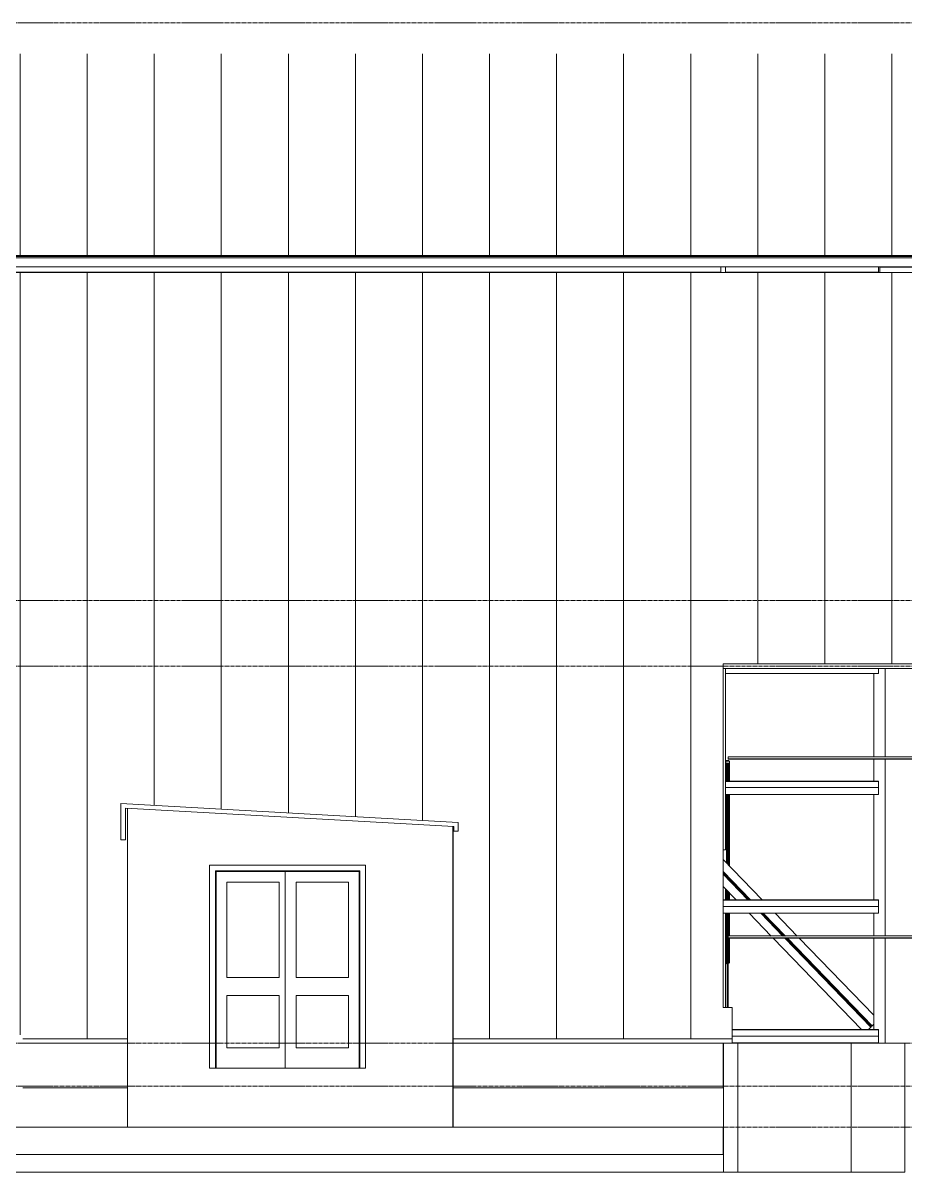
# Model space of a CAD drawing. Header units: centimetres. Extents: x -3046 to 63786, y -269 to 1483.
# Drawn here: x 10398 to 11385, y -50 to 1235 of the extents above; entities that cross this region are included whole.
import ezdxf

# ---------------------------------------------------------------- set-up
doc = ezdxf.new("R2010")
doc.units = ezdxf.units.CM
doc.linetypes.add('Centre', pattern=[3.175, 0.635, -0.475, 1.59, -0.475])
doc.linetypes.add('Hidden', pattern=[0.714375, 0.47625, -0.238125])
for name, color, linetype, lineweight in [('A-CLNG', 7, 'Continuous', 9), ('A-DOOR', 7, 'Continuous', 9), ('A-DOOR-FRAM', 7, 'Continuous', 9), ('A-FLOR', 7, 'Continuous', 9), ('A-FLOR-LEVL', 7, 'Continuous', 9), ('A-GENM', 7, 'Continuous', 9), ('A-GLAZ-CWMG', 7, 'Continuous', 9), ('A-ROOF', 7, 'Continuous', 9), ('A-ROOF-OTLN', 7, 'Continuous', 9), ('A-ROOF-PATT', 7, 'Continuous', 9), ('A-WALL', 7, 'Continuous', 9), ('A-WALL-PATT', 7, 'Continuous', 9), ('C-BLDG-PADS', 7, 'Continuous', 9), ('S-BEAM', 7, 'Continuous', 9), ('S-COLS', 7, 'Continuous', 9)]:
    doc.layers.add(name, color=color, linetype=linetype, lineweight=lineweight)
pattern_1 = [(90, (5370.146, 210.015), (-75, 5e-15), [])]

# ---------------------------------------------------------------- blocks, each defined once
blk = doc.blocks.new('M_L Equal Angles - 25 x 25 mm-1641098-s01')
at = {"layer": 'S-BEAM'}
for p, q in [((11653, 214), (11186.9, 214)), ((11186.9, 214), (11186.9, 213.8)), ((11186.9, 212.5), (11186.9, 213.8)), ((11186.9, 211.8), (11186.9, 212.5)), ((12456.4, 211.8), (11186.9, 211.8)), ((11186.9, 211.8), (11186.9, 211.7)), ((11186.9, 211.5), (11186.9, 211.7)), ((12456.4, 211.5), (11186.9, 211.5)), ((11927.5, 214), (11661.8, 214)), ((12343.6, 214), (11936.3, 214)), ((12456.4, 214), (12352.4, 214)), ((12456.4, 213.8), (12456.4, 214)), ((12456.4, 213.8), (12456.4, 212.5)), ((12456.4, 212.5), (12456.4, 211.8)), ((12456.4, 211.7), (12456.4, 211.8)), ((12456.4, 211.7), (12456.4, 211.5))]:
    blk.add_line(p, q, dxfattribs=at)
at = {"layer": 'S-BEAM', "linetype": 'Hidden'}
blk.add_line((11186.9, 211.8), (12456.4, 211.8), dxfattribs=at)
blk = doc.blocks.new('Costanera Perfil Z - Parametrizado - h_30cm-1661547-s01')
at = {"layer": 'S-BEAM'}
for p, q in [((11356.7, 961.5), (11356.7, 962)), ((11356.7, 955.5), (11356.7, 961.5)), ((12454.2, 961.5), (11356.7, 961.5)), ((12454.2, 962), (12454.2, 961.5)), ((12454.2, 961.5), (12454.2, 955.5))]:
    blk.add_line(p, q, dxfattribs=at)
blk = doc.blocks.new('Costanera Perfil Z - Parametrizado - h_22cm-1718965-s01')
at = {"layer": 'S-BEAM'}
blk.add_line((11355.1, 962), (11355.1, 955.9), dxfattribs=at)
blk = doc.blocks.new('Costanera Perfil Z - Parametrizado - h_22cm-1719087-s01')
at = {"layer": 'S-BEAM'}
for p, q in [((10355.5, 955.9), (11179, 955.9)), ((11184, 955.9), (11355.1, 955.9)), ((11355.1, 955.9), (11355.1, 955.5))]:
    blk.add_line(p, q, dxfattribs=at)
blk = doc.blocks.new('RVR_Tensor angular doble L - d_25 mm-V9-s01')
at = {"layer": 'S-BEAM'}
for p, q in [((11181.5, 299.4), (11225.1, 254.3)), ((11181.5, 285.8), (11211.9, 254.3)), ((11181.5, 285), (11211.2, 254.3)), ((11209.8, 254.3), (11181.5, 283.6)), ((11209.1, 254.3), (11181.5, 282.9)), ((11195.9, 254.3), (11181.5, 269.2)), ((11235.1, 213.8), (11210.4, 239.4)), ((11248.3, 213.8), (11223.6, 239.4)), ((11249, 213.8), (11224.3, 239.4)), ((11225.7, 239.4), (11250.4, 213.8)), ((11226.4, 239.4), (11251.1, 213.8)), ((11239.6, 239.4), (11264.3, 213.8)), ((11336.2, 109.3), (11237.3, 211.5)), ((11346.8, 112), (11250.5, 211.5)), ((11347.2, 112.3), (11251.2, 211.5)), ((11252.6, 211.5), (11347.9, 113)), ((11253.3, 211.5), (11348.3, 113.4)), ((11266.5, 211.5), (11350.1, 125.2)), ((11346.8, 112), (11344.1, 109.3)), ((11347.2, 112.3), (11346.8, 112)), ((11348.3, 113.4), (11347.9, 113)), ((11350.1, 115.1), (11348.3, 113.4))]:
    blk.add_line(p, q, dxfattribs=at)
blk = doc.blocks.new('Costanera Perfil Z - Parametrizado - h_22cm-1746506-s01')
at = {"layer": 'S-BEAM'}
for p, q in [((11181.5, 254.3), (11355.1, 254.3)), ((11181.5, 254), (11355.1, 254)), ((11181.5, 247), (11355.1, 247)), ((11355.1, 254.3), (11355.1, 254)), ((11355.1, 254), (11355.1, 247)), ((11355.1, 247), (11355.1, 239.4)), ((11181.5, 239.4), (11355.1, 239.4))]:
    blk.add_line(p, q, dxfattribs=at)
blk = doc.blocks.new('Costanera Perfil Z - Parametrizado - h_22cm-V10-s01')
at = {"layer": 'S-BEAM'}
for p, q in [((11191.5, 109.3), (11355.1, 109.3)), ((11191.5, 109), (11355.1, 109)), ((11355.1, 109.3), (11355.1, 109)), ((11355.1, 109), (11355.1, 102)), ((11191.5, 102), (11355.1, 102)), ((11191.5, 94.4), (11355.1, 94.4)), ((11355.1, 102), (11355.1, 94.4))]:
    blk.add_line(p, q, dxfattribs=at)
blk = doc.blocks.new('Costanera Perfil Z - Parametrizado - h_22cm-V11-s01')
at = {"layer": 'S-BEAM'}
for p in [(11184, 507.4), (11355.1, 513)]:
    blk.add_line(p, (11355.1, 507.4), dxfattribs=at)
blk = doc.blocks.new('Costanera Perfil Z - Parametrizado - h_22cm-V12-s01')
at = {"layer": 'S-BEAM'}
for p, q in [((11184, 387), (11355.1, 387)), ((11184, 386.7), (11355.1, 386.7)), ((11355.1, 387), (11355.1, 386.7)), ((11355.1, 386.7), (11355.1, 379.7)), ((11184, 379.7), (11355.1, 379.7)), ((11355.1, 379.7), (11355.1, 372)), ((11184, 372), (11355.1, 372))]:
    blk.add_line(p, q, dxfattribs=at)
blk = doc.blocks.new('PQ_RVR_EST-01_ZZ_ZZ_MO_T_A_rvt-1-s01')
at = {"layer": 'A-FLOR'}
for p, q in [((11181.9, 94), (11181.9, 44)), ((11181.9, 44), (11181.5, 44))]:
    blk.add_line(p, q, dxfattribs=at)
at = {"layer": 'A-WALL'}
for p, q in [((11324.8, 94), (11197.9, 94)), ((11324.8, -50), (11324.8, 94)), ((11384.8, 94), (11324.8, 94)), ((11384.8, 94), (11384.8, -50)), ((11181.9, 44), (11181.9, -50)), ((10375.8, -50), (11081.9, -50)), ((11181.9, -50), (11081.9, -50)), ((11197.9, -50), (11324.8, -50)), ((11384.8, -50), (11324.8, -50))]:
    blk.add_line(p, q, dxfattribs=at)
at = {"layer": 'S-COLS'}
for p, q in [((11350.1, 507.4), (11350.1, 413.8)), ((11362.6, 513), (11362.6, 413.8)), ((11350.1, 411.5), (11350.1, 387)), ((11362.6, 411.5), (11362.6, 213.8)), ((11350.1, 372), (11350.1, 254.3)), ((11350.1, 239.4), (11350.1, 213.8)), ((11350.1, 211.5), (11350.1, 109.3)), ((11362.6, 211.5), (11362.6, 94)), ((11350.1, 94.4), (11350.1, 94)), ((11387.3, 94), (11384.8, 94)), ((11387.3, 0), (11384.8, 0))]:
    blk.add_line(p, q, dxfattribs=at)
at = {"layer": 'S-BEAM', "lineweight": 9}
for name, p in [('Costanera Perfil Z - Parametrizado - h_22cm-1719087-s01', (0, 0)), ('Costanera Perfil Z - Parametrizado - h_22cm-1718965-s01', (0, 0)), ('Costanera Perfil Z - Parametrizado - h_30cm-1661547-s01', (0, 0)), ('Costanera Perfil Z - Parametrizado - h_22cm-V11-s01', (0, 0)), ('M_L Equal Angles - 25 x 25 mm-1641098-s01', (0, 200)), ('Costanera Perfil Z - Parametrizado - h_22cm-V12-s01', (0, 0)), ('RVR_Tensor angular doble L - d_25 mm-V9-s01', (0, 0)), ('Costanera Perfil Z - Parametrizado - h_22cm-1746506-s01', (0, 0)), ('M_L Equal Angles - 25 x 25 mm-1641098-s01', (0, 0)), ('M_L Equal Angles - 25 x 25 mm-1641098-s01', (0, 0)), ('Costanera Perfil Z - Parametrizado - h_22cm-V10-s01', (0, 0))]:
    blk.add_blockref(name, p, dxfattribs=at)
blk = doc.blocks.new('M_Door-Interior-Double-Sliding-2_Panel-Wood - 1600 x 2200-1449504-s01')
at = {"layer": 'A-DOOR'}
for p, q in [((10607.2, 293.1), (10607.2, 66)), ((10607.2, 293.1), (10607.2, 66)), ((10781.5, 293.1), (10607.2, 293.1)), ((10613.7, 286.6), (10613.7, 66)), ((10613.7, 286.6), (10775, 286.6)), ((10691.8, 66), (10691.8, 286)), ((10774.3, 286), (10691.8, 286)), ((10691.8, 286), (10691.8, 66)), ((10774.3, 66), (10774.3, 286)), ((10775, 286.6), (10775, 66)), ((10775, 66), (10775, 286.6)), ((10781.5, 66), (10781.5, 293.1)), ((10626.3, 167.4), (10626.3, 274)), ((10626.3, 274), (10684.9, 274)), ((10684.9, 274), (10684.9, 167.4)), ((10703.8, 167.4), (10703.8, 274)), ((10703.8, 274), (10762.3, 274)), ((10762.3, 274), (10762.3, 167.4)), ((10684.9, 167.4), (10626.3, 167.4)), ((10762.3, 167.4), (10703.8, 167.4)), ((10626.3, 89), (10626.3, 147.4)), ((10626.3, 147.4), (10684.9, 147.4)), ((10684.9, 147.4), (10684.9, 89)), ((10703.8, 89), (10703.8, 147.4)), ((10703.8, 147.4), (10762.3, 147.4)), ((10762.3, 147.4), (10762.3, 89)), ((10684.9, 89), (10626.3, 89)), ((10762.3, 89), (10703.8, 89)), ((10613.7, 66), (10607.2, 66)), ((10607.2, 66), (10607.2, 66)), ((10691.8, 66), (10774.3, 66)), ((10775, 66), (10781.5, 66)), ((10775, 66), (10775, 66))]:
    blk.add_line(p, q, dxfattribs=at)
at = {"layer": 'A-DOOR-FRAM'}
for p, q in [((10614.3, 286), (10614.3, 66)), ((10614.3, 286), (10774.3, 286)), ((10774.3, 286), (10774.3, 66)), ((10614.3, 66), (10613.7, 66)), ((10774.3, 66), (10775, 66))]:
    blk.add_line(p, q, dxfattribs=at)
blk = doc.blocks.new('Rectangular Mullion - 30 x 30 mm-1797294-s01')
at = {"layer": 'A-GLAZ-CWMG'}
for p, q in [((11179, 955.5), (11179, 962)), ((11184, 962), (11184, 955.5))]:
    blk.add_line(p, q, dxfattribs=at)
blk = doc.blocks.new('Rectangular Mullion - 30 x 30 mm-1797305-s01')
at = {"layer": 'A-GLAZ-CWMG'}
for p, q in [((11184, 499.8), (11184, 310.2)), ((11184, 310.2), (11181.5, 310.2))]:
    blk.add_line(p, q, dxfattribs=at)
blk = doc.blocks.new('Rectangular Mullion - 30 x 30 mm-1797306-s01')
at = {"layer": 'A-GLAZ-CWMG'}
blk.add_line((11184, 513), (11184, 499.8), dxfattribs=at)
blk = doc.blocks.new('M_RVR_Puerta cortina plastica - 0_90 x 1_90-1633959-s01')
at = {"layer": 'A-DOOR'}
for p, q in [((11184, 282.5), (11184, 281)), ((11184, 266.6), (11184, 254.3)), ((11184, 239.4), (11184, 134))]:
    blk.add_line(p, q, dxfattribs=at)
blk = doc.blocks.new('RVR_Cortina Plastico-Editable - Editable-1796439-s01')
at = {"layer": 'A-GENM'}
for p, q in [((11184.2, 408.7), (11184.7, 409.2)), ((11184.7, 409.2), (11184.2, 408.7)), ((11184.2, 408.7), (11184.7, 409.2)), ((11184.7, 409.2), (11184.2, 408.7)), ((11184.2, 408.7), (11184.7, 409.2)), ((11184.7, 409.2), (11184.2, 408.7)), ((11184.2, 408.7), (11184.7, 409.2)), ((11184.7, 409.2), (11184.2, 408.7)), ((11184.6, 409), (11184.2, 408.7)), ((11184.2, 408.7), (11184.6, 409)), ((11184.6, 409), (11184.2, 408.7)), ((11184.2, 408.7), (11184.6, 409)), ((11184.6, 409), (11184.2, 408.7)), ((11184.2, 408.7), (11184.6, 409)), ((11184.6, 409), (11184.2, 408.7)), ((11184.2, 408.7), (11184.6, 409)), ((11184.2, 408.7), (11184.2, 408.7)), ((11184.2, 408.7), (11184.2, 408.7)), ((11184.2, 408.7), (11184.2, 408.7)), ((11184.2, 408.7), (11184.2, 408.7)), ((11184.2, 408.7), (11184.2, 408.7)), ((11184.2, 408.7), (11184.2, 408.7)), ((11184.2, 408.7), (11184.2, 408.7)), ((11184.2, 408.7), (11184.2, 408.7)), ((11184.8, 409.3), (11184.5, 408.9)), ((11184.5, 408.9), (11184.5, 406.9)), ((11184.5, 406.9), (11188.5, 406.9)), ((11184.6, 409.4), (11185.4, 410.1)), ((11185.4, 410.1), (11184.6, 409.4)), ((11184.6, 409.4), (11185.4, 410.1)), ((11185.4, 410.1), (11184.6, 409.4)), ((11184.6, 409.4), (11185.4, 410.1)), ((11185.4, 410.1), (11184.6, 409.4)), ((11184.6, 409.4), (11185.4, 410.1)), ((11185.4, 410.1), (11184.6, 409.4)), ((11185.5, 410), (11184.7, 409.3)), ((11184.7, 409.3), (11185.5, 410)), ((11185.5, 410), (11184.7, 409.3)), ((11184.7, 409.3), (11185.5, 410)), ((11185.5, 410), (11184.7, 409.3)), ((11184.7, 409.3), (11185.5, 410)), ((11185.5, 410), (11184.7, 409.3)), ((11184.7, 409.3), (11185.5, 410)), ((11188.3, 409.4), (11184.7, 409.4)), ((11184.7, 409.3), (11184.8, 409.3)), ((11185.1, 406.9), (11185.1, 387)), ((11185.3, 387), (11185.3, 406.9)), ((11185.4, 410.1), (11187.5, 410.1)), ((11187.5, 410.1), (11185.4, 410.1)), ((11185.4, 410.1), (11187.5, 410.1)), ((11187.5, 410.1), (11185.4, 410.1)), ((11185.4, 410.1), (11187.5, 410.1)), ((11187.5, 410.1), (11185.4, 410.1)), ((11185.4, 410.1), (11187.5, 410.1)), ((11187.5, 410.1), (11185.4, 410.1)), ((11187.5, 410), (11185.5, 410)), ((11185.5, 410), (11187.5, 410)), ((11187.5, 410), (11185.5, 410)), ((11185.5, 410), (11187.5, 410)), ((11187.5, 410), (11185.5, 410)), ((11185.5, 410), (11187.5, 410)), ((11187.5, 410), (11185.5, 410)), ((11185.5, 410), (11187.5, 410)), ((11186, 404.9), (11186, 406.2)), ((11186, 406.2), (11186.2, 406.2)), ((11186, 404.9), (11186, 406.2)), ((11186, 406.2), (11186.2, 406.2)), ((11186, 404.9), (11186, 406.2)), ((11186, 406.2), (11186.2, 406.2)), ((11186, 404.9), (11186, 406.2)), ((11186, 406.2), (11186.2, 406.2)), ((11186, 404.9), (11186, 406.2)), ((11186, 406.2), (11186.2, 406.2)), ((11186, 404.9), (11186, 406.2)), ((11186, 406.2), (11186.2, 406.2)), ((11186, 404.9), (11186, 406.2)), ((11186, 406.2), (11186.2, 406.2)), ((11186, 404.9), (11186, 406.2)), ((11186, 406.2), (11186.2, 406.2)), ((11186, 404.9), (11186, 406.2)), ((11186, 406.2), (11186.2, 406.2)), ((11186, 404.9), (11186, 406.2)), ((11186, 406.2), (11186.2, 406.2)), ((11186, 404.9), (11186, 406.2)), ((11186, 406.2), (11186.2, 406.2)), ((11186, 404.9), (11186, 406.2)), ((11186, 406.2), (11186.2, 406.2)), ((11186, 404.9), (11186, 406.2)), ((11186, 406.2), (11186.2, 406.2)), ((11186, 404.9), (11186, 406.2)), ((11186, 406.2), (11186.2, 406.2)), ((11186, 404.9), (11186, 406.2)), ((11186, 406.2), (11186.2, 406.2)), ((11186, 404.9), (11186, 406.2)), ((11186, 406.2), (11186.2, 406.2)), ((11186, 404.9), (11186, 406.2)), ((11186, 406.2), (11186.2, 406.2)), ((11186, 404.9), (11186, 406.2)), ((11186, 406.2), (11186.2, 406.2)), ((11186, 404.9), (11186, 406.2)), ((11186, 406.2), (11186.2, 406.2)), ((11186, 404.9), (11186, 406.2)), ((11186, 406.2), (11186.2, 406.2)), ((11186, 404.9), (11186, 406.2)), ((11186, 406.2), (11186.2, 406.2)), ((11186, 404.9), (11186, 406.2)), ((11186, 406.2), (11186.2, 406.2)), ((11186, 404.9), (11186, 406.2)), ((11186, 406.2), (11186.2, 406.2)), ((11186, 404.9), (11186, 406.2)), ((11186, 406.2), (11186.2, 406.2)), ((11186, 404.9), (11186, 406.2)), ((11186, 406.2), (11186.2, 406.2)), ((11186, 404.9), (11186, 406.2)), ((11186, 406.2), (11186.2, 406.2)), ((11186, 404.9), (11186, 406.2)), ((11186, 406.2), (11186.2, 406.2)), ((11186, 404.9), (11186, 406.2)), ((11186, 406.2), (11186.2, 406.2)), ((11186, 404.9), (11186, 406.2)), ((11186, 406.2), (11186.2, 406.2)), ((11186, 404.9), (11186, 406.2)), ((11186, 406.2), (11186.2, 406.2)), ((11186, 404.9), (11186, 406.2)), ((11186, 406.2), (11186.2, 406.2)), ((11186, 404.9), (11186, 406.2)), ((11186, 406.2), (11186.2, 406.2)), ((11186, 404.9), (11186.2, 404.9)), ((11186.1, 406.9), (11186.1, 405.8)), ((11186.1, 406.9), (11186.1, 405.8)), ((11186.1, 406.9), (11186.1, 405.8)), ((11186.1, 406.9), (11186.1, 405.8)), ((11186.1, 406.9), (11186.1, 405.8)), ((11186.1, 406.9), (11186.1, 405.8)), ((11186.1, 406.9), (11186.1, 405.8)), ((11186.1, 406.9), (11186.1, 405.8)), ((11186.1, 406.9), (11186.1, 405.8)), ((11186.1, 406.9), (11186.1, 405.8)), ((11186.1, 406.9), (11186.1, 405.8)), ((11186.1, 406.9), (11186.1, 405.8)), ((11186.1, 406.9), (11186.1, 405.8)), ((11186.1, 406.9), (11186.1, 405.8)), ((11186.1, 406.9), (11186.1, 405.8)), ((11186.1, 406.9), (11186.1, 405.8)), ((11186.1, 406.9), (11186.1, 405.8)), ((11186.1, 406.9), (11186.1, 405.8)), ((11186.1, 406.9), (11186.1, 405.8)), ((11186.1, 406.9), (11186.1, 405.8)), ((11186.1, 406.9), (11186.1, 405.8)), ((11186.1, 406.9), (11186.1, 405.8)), ((11186.1, 406.9), (11186.1, 405.8)), ((11186.1, 406.9), (11186.1, 405.8)), ((11186.1, 406.9), (11186.1, 405.8)), ((11186.1, 406.9), (11186.1, 405.8)), ((11186.1, 406.9), (11186.1, 405.8)), ((11186.1, 406.9), (11186.1, 405.8)), ((11186.1, 406.9), (11186.1, 405.8)), ((11186.1, 406.9), (11186.1, 405.8)), ((11186.1, 406.9), (11186.1, 405.8)), ((11186.1, 406.9), (11186.1, 405.8)), ((11186.1, 405.8), (11186.2, 405.3)), ((11186.1, 405.8), (11186.2, 405.8)), ((11186.1, 405.8), (11186.2, 405.3)), ((11186.1, 405.8), (11186.2, 405.8)), ((11186.1, 405.8), (11186.2, 405.3)), ((11186.1, 405.8), (11186.2, 405.8)), ((11186.1, 405.8), (11186.2, 405.3)), ((11186.1, 405.8), (11186.2, 405.8)), ((11186.1, 405.8), (11186.2, 405.3)), ((11186.1, 405.8), (11186.2, 405.8)), ((11186.1, 405.8), (11186.2, 405.3)), ((11186.1, 405.8), (11186.2, 405.8)), ((11186.1, 405.8), (11186.2, 405.3)), ((11186.1, 405.8), (11186.2, 405.8)), ((11186.1, 405.8), (11186.2, 405.3)), ((11186.1, 405.8), (11186.2, 405.8)), ((11186.1, 405.8), (11186.2, 405.3)), ((11186.1, 405.8), (11186.2, 405.8)), ((11186.1, 405.8), (11186.2, 405.3)), ((11186.1, 405.8), (11186.2, 405.8)), ((11186.1, 405.8), (11186.2, 405.3)), ((11186.1, 405.8), (11186.2, 405.8)), ((11186.1, 405.8), (11186.2, 405.3)), ((11186.1, 405.8), (11186.2, 405.8)), ((11186.1, 405.8), (11186.2, 405.3)), ((11186.1, 405.8), (11186.2, 405.8)), ((11186.1, 405.8), (11186.2, 405.3)), ((11186.1, 405.8), (11186.2, 405.8)), ((11186.1, 405.8), (11186.2, 405.3)), ((11186.1, 405.8), (11186.2, 405.8)), ((11186.1, 405.8), (11186.2, 405.3)), ((11186.1, 405.8), (11186.2, 405.8)), ((11186.1, 405.8), (11186.2, 405.3)), ((11186.1, 405.8), (11186.2, 405.8)), ((11186.1, 405.8), (11186.2, 405.3)), ((11186.1, 405.8), (11186.2, 405.8)), ((11186.1, 405.8), (11186.2, 405.3)), ((11186.1, 405.8), (11186.2, 405.8)), ((11186.1, 405.8), (11186.2, 405.3)), ((11186.1, 405.8), (11186.2, 405.8)), ((11186.1, 405.8), (11186.2, 405.3)), ((11186.1, 405.8), (11186.2, 405.8)), ((11186.1, 405.8), (11186.2, 405.3)), ((11186.1, 405.8), (11186.2, 405.8)), ((11186.1, 405.8), (11186.2, 405.3)), ((11186.1, 405.8), (11186.2, 405.8)), ((11186.1, 405.8), (11186.2, 405.3)), ((11186.1, 405.8), (11186.2, 405.8)), ((11186.1, 405.8), (11186.2, 405.3)), ((11186.1, 405.8), (11186.2, 405.8)), ((11186.1, 405.8), (11186.2, 405.3)), ((11186.1, 405.8), (11186.2, 405.8)), ((11186.1, 405.8), (11186.2, 405.3)), ((11186.1, 405.8), (11186.2, 405.8)), ((11186.1, 405.8), (11186.2, 405.3)), ((11186.1, 405.8), (11186.2, 405.8)), ((11186.1, 405.8), (11186.2, 405.3)), ((11186.1, 405.8), (11186.2, 405.8)), ((11186.1, 405.8), (11186.2, 405.3)), ((11186.1, 405.8), (11186.2, 405.8)), ((11186.1, 405.8), (11186.2, 405.3)), ((11186.1, 405.8), (11186.2, 405.8)), ((11186.1, 405.8), (11186.2, 405.3)), ((11186.1, 405.8), (11186.2, 405.8)), ((11186.1, 404.9), (11186.1, 387)), ((11186.1, 387), (11186.1, 404.9)), ((11186.1, 404.9), (11186.1, 404.9)), ((11186.2, 405.8), (11186.2, 406.9)), ((11186.2, 405.8), (11186.2, 406.9)), ((11186.2, 405.8), (11186.2, 406.9)), ((11186.2, 405.8), (11186.2, 406.9)), ((11186.2, 405.8), (11186.2, 406.9)), ((11186.2, 405.8), (11186.2, 406.9)), ((11186.2, 405.8), (11186.2, 406.9)), ((11186.2, 405.8), (11186.2, 406.9)), ((11186.2, 405.8), (11186.2, 406.9)), ((11186.2, 405.8), (11186.2, 406.9)), ((11186.2, 405.8), (11186.2, 406.9)), ((11186.2, 405.8), (11186.2, 406.9)), ((11186.2, 405.8), (11186.2, 406.9)), ((11186.2, 405.8), (11186.2, 406.9)), ((11186.2, 405.8), (11186.2, 406.9)), ((11186.2, 405.8), (11186.2, 406.9)), ((11186.2, 405.8), (11186.2, 406.9)), ((11186.2, 405.8), (11186.2, 406.9)), ((11186.2, 405.8), (11186.2, 406.9)), ((11186.2, 405.8), (11186.2, 406.9)), ((11186.2, 405.8), (11186.2, 406.9)), ((11186.2, 405.8), (11186.2, 406.9)), ((11186.2, 405.8), (11186.2, 406.9)), ((11186.2, 405.8), (11186.2, 406.9)), ((11186.2, 405.8), (11186.2, 406.9)), ((11186.2, 405.8), (11186.2, 406.9)), ((11186.2, 405.8), (11186.2, 406.9)), ((11186.2, 405.8), (11186.2, 406.9)), ((11186.2, 405.8), (11186.2, 406.9)), ((11186.2, 405.8), (11186.2, 406.9)), ((11186.2, 405.8), (11186.2, 406.9)), ((11186.2, 405.8), (11186.2, 406.9)), ((11187, 406.2), (11186.2, 406.2)), ((11186.2, 406.2), (11186.2, 404.9)), ((11186.2, 404.9), (11187, 404.9)), ((11186.3, 406.9), (11186.3, 406.2)), ((11186.3, 406.2), (11186.3, 406.5)), ((11186.4, 406.5), (11186.3, 406.5)), ((11186.3, 406.2), (11186.3, 406.5)), ((11186.4, 406.5), (11186.3, 406.5)), ((11186.3, 406.2), (11186.3, 406.5)), ((11186.4, 406.5), (11186.3, 406.5)), ((11186.3, 406.2), (11186.3, 406.5)), ((11186.4, 406.5), (11186.3, 406.5)), ((11186.3, 406.2), (11186.3, 406.5)), ((11186.4, 406.5), (11186.3, 406.5)), ((11186.3, 406.2), (11186.3, 406.5)), ((11186.4, 406.5), (11186.3, 406.5)), ((11186.3, 406.2), (11186.3, 406.5)), ((11186.4, 406.5), (11186.3, 406.5)), ((11186.3, 406.2), (11186.3, 406.5)), ((11186.4, 406.5), (11186.3, 406.5)), ((11186.3, 406.2), (11186.3, 406.5)), ((11186.4, 406.5), (11186.3, 406.5)), ((11186.3, 406.2), (11186.3, 406.5)), ((11186.4, 406.5), (11186.3, 406.5)), ((11186.3, 406.2), (11186.3, 406.5)), ((11186.4, 406.5), (11186.3, 406.5)), ((11186.3, 406.2), (11186.3, 406.5)), ((11186.4, 406.5), (11186.3, 406.5)), ((11186.3, 406.2), (11186.3, 406.5)), ((11186.4, 406.5), (11186.3, 406.5)), ((11186.3, 406.2), (11186.3, 406.5)), ((11186.4, 406.5), (11186.3, 406.5)), ((11186.3, 406.2), (11186.3, 406.5)), ((11186.4, 406.5), (11186.3, 406.5)), ((11186.3, 406.2), (11186.3, 406.5)), ((11186.4, 406.5), (11186.3, 406.5)), ((11186.3, 406.2), (11186.3, 406.5)), ((11186.4, 406.5), (11186.3, 406.5)), ((11186.3, 406.2), (11186.3, 406.5)), ((11186.4, 406.5), (11186.3, 406.5)), ((11186.3, 406.2), (11186.3, 406.5)), ((11186.4, 406.5), (11186.3, 406.5)), ((11186.3, 406.2), (11186.3, 406.5)), ((11186.4, 406.5), (11186.3, 406.5)), ((11186.3, 406.2), (11186.3, 406.5)), ((11186.4, 406.5), (11186.3, 406.5)), ((11186.3, 406.2), (11186.3, 406.5)), ((11186.4, 406.5), (11186.3, 406.5)), ((11186.3, 406.2), (11186.3, 406.5)), ((11186.4, 406.5), (11186.3, 406.5)), ((11186.3, 406.2), (11186.3, 406.5)), ((11186.4, 406.5), (11186.3, 406.5)), ((11186.3, 406.2), (11186.3, 406.5)), ((11186.4, 406.5), (11186.3, 406.5)), ((11186.3, 406.2), (11186.3, 406.5)), ((11186.4, 406.5), (11186.3, 406.5)), ((11186.3, 406.2), (11186.3, 406.5)), ((11186.4, 406.5), (11186.3, 406.5)), ((11186.3, 406.2), (11186.3, 406.5)), ((11186.4, 406.5), (11186.3, 406.5)), ((11186.3, 406.2), (11186.3, 406.5)), ((11186.4, 406.5), (11186.3, 406.5)), ((11186.3, 406.2), (11186.3, 406.5)), ((11186.4, 406.5), (11186.3, 406.5)), ((11186.3, 406.2), (11186.3, 406.5)), ((11186.4, 406.5), (11186.3, 406.5)), ((11186.3, 406.2), (11186.3, 406.5)), ((11186.4, 406.5), (11186.3, 406.5)), ((11186.4, 406.5), (11186.4, 406.2)), ((11186.4, 406.5), (11186.4, 406.2)), ((11186.4, 406.5), (11186.4, 406.2)), ((11186.4, 406.5), (11186.4, 406.2)), ((11186.4, 406.5), (11186.4, 406.2)), ((11186.4, 406.5), (11186.4, 406.2)), ((11186.4, 406.5), (11186.4, 406.2)), ((11186.4, 406.5), (11186.4, 406.2)), ((11186.4, 406.5), (11186.4, 406.2)), ((11186.4, 406.5), (11186.4, 406.2)), ((11186.4, 406.5), (11186.4, 406.2)), ((11186.4, 406.5), (11186.4, 406.2)), ((11186.4, 406.5), (11186.4, 406.2)), ((11186.4, 406.5), (11186.4, 406.2)), ((11186.4, 406.5), (11186.4, 406.2)), ((11186.4, 406.5), (11186.4, 406.2)), ((11186.4, 406.5), (11186.4, 406.2)), ((11186.4, 406.5), (11186.4, 406.2)), ((11186.4, 406.5), (11186.4, 406.2)), ((11186.4, 406.5), (11186.4, 406.2)), ((11186.4, 406.5), (11186.4, 406.2)), ((11186.4, 406.5), (11186.4, 406.2)), ((11186.4, 406.5), (11186.4, 406.2)), ((11186.4, 406.5), (11186.4, 406.2)), ((11186.4, 406.5), (11186.4, 406.2)), ((11186.4, 406.5), (11186.4, 406.2)), ((11186.4, 406.5), (11186.4, 406.2)), ((11186.4, 406.5), (11186.4, 406.2)), ((11186.4, 406.5), (11186.4, 406.2)), ((11186.4, 406.5), (11186.4, 406.2)), ((11186.4, 406.5), (11186.4, 406.2)), ((11186.4, 406.5), (11186.4, 406.2)), ((11186.5, 406.2), (11186.5, 406.9)), ((11186.5, 406.9), (11186.5, 406.2)), ((11186.6, 406.5), (11186.6, 406.2)), ((11186.7, 406.5), (11186.6, 406.5)), ((11186.6, 406.5), (11186.6, 406.2)), ((11186.7, 406.5), (11186.6, 406.5)), ((11186.6, 406.5), (11186.6, 406.2)), ((11186.7, 406.5), (11186.6, 406.5)), ((11186.6, 406.5), (11186.6, 406.2)), ((11186.7, 406.5), (11186.6, 406.5)), ((11186.6, 406.5), (11186.6, 406.2)), ((11186.7, 406.5), (11186.6, 406.5)), ((11186.6, 406.5), (11186.6, 406.2)), ((11186.7, 406.5), (11186.6, 406.5)), ((11186.6, 406.5), (11186.6, 406.2)), ((11186.7, 406.5), (11186.6, 406.5)), ((11186.6, 406.5), (11186.6, 406.2)), ((11186.7, 406.5), (11186.6, 406.5)), ((11186.6, 406.5), (11186.6, 406.2)), ((11186.7, 406.5), (11186.6, 406.5)), ((11186.6, 406.5), (11186.6, 406.2)), ((11186.7, 406.5), (11186.6, 406.5)), ((11186.6, 406.5), (11186.6, 406.2)), ((11186.7, 406.5), (11186.6, 406.5)), ((11186.6, 406.5), (11186.6, 406.2)), ((11186.7, 406.5), (11186.6, 406.5)), ((11186.6, 406.5), (11186.6, 406.2)), ((11186.7, 406.5), (11186.6, 406.5)), ((11186.6, 406.5), (11186.6, 406.2)), ((11186.7, 406.5), (11186.6, 406.5)), ((11186.6, 406.5), (11186.6, 406.2)), ((11186.7, 406.5), (11186.6, 406.5)), ((11186.6, 406.5), (11186.6, 406.2)), ((11186.7, 406.5), (11186.6, 406.5)), ((11186.6, 406.5), (11186.6, 406.2)), ((11186.7, 406.5), (11186.6, 406.5)), ((11186.6, 406.5), (11186.6, 406.2)), ((11186.7, 406.5), (11186.6, 406.5)), ((11186.6, 406.5), (11186.6, 406.2)), ((11186.7, 406.5), (11186.6, 406.5)), ((11186.6, 406.5), (11186.6, 406.2)), ((11186.7, 406.5), (11186.6, 406.5)), ((11186.6, 406.5), (11186.6, 406.2)), ((11186.7, 406.5), (11186.6, 406.5)), ((11186.6, 406.5), (11186.6, 406.2)), ((11186.7, 406.5), (11186.6, 406.5)), ((11186.6, 406.5), (11186.6, 406.2)), ((11186.7, 406.5), (11186.6, 406.5)), ((11186.6, 406.5), (11186.6, 406.2)), ((11186.7, 406.5), (11186.6, 406.5)), ((11186.6, 406.5), (11186.6, 406.2)), ((11186.7, 406.5), (11186.6, 406.5)), ((11186.6, 406.5), (11186.6, 406.2)), ((11186.7, 406.5), (11186.6, 406.5)), ((11186.6, 406.5), (11186.6, 406.2)), ((11186.7, 406.5), (11186.6, 406.5)), ((11186.6, 406.5), (11186.6, 406.2)), ((11186.7, 406.5), (11186.6, 406.5)), ((11186.6, 406.5), (11186.6, 406.2)), ((11186.7, 406.5), (11186.6, 406.5)), ((11186.6, 406.5), (11186.6, 406.2)), ((11186.7, 406.5), (11186.6, 406.5)), ((11186.6, 406.5), (11186.6, 406.2)), ((11186.7, 406.5), (11186.6, 406.5)), ((11186.6, 406.5), (11186.6, 406.2)), ((11186.7, 406.5), (11186.6, 406.5)), ((11186.6, 405.3), (11186.7, 405.3)), ((11186.7, 406.2), (11186.7, 406.9)), ((11186.7, 406.2), (11186.7, 406.9)), ((11186.7, 406.2), (11186.7, 406.9)), ((11186.7, 406.2), (11186.7, 406.9)), ((11186.7, 406.2), (11186.7, 406.9)), ((11186.7, 406.2), (11186.7, 406.9)), ((11186.7, 406.2), (11186.7, 406.9)), ((11186.7, 406.2), (11186.7, 406.9)), ((11186.7, 406.2), (11186.7, 406.9)), ((11186.7, 406.2), (11186.7, 406.9)), ((11186.7, 406.2), (11186.7, 406.9)), ((11186.7, 406.2), (11186.7, 406.9)), ((11186.7, 406.2), (11186.7, 406.9)), ((11186.7, 406.2), (11186.7, 406.9)), ((11186.7, 406.2), (11186.7, 406.9)), ((11186.7, 406.2), (11186.7, 406.9)), ((11186.7, 406.2), (11186.7, 406.9)), ((11186.7, 406.2), (11186.7, 406.9)), ((11186.7, 406.2), (11186.7, 406.9)), ((11186.7, 406.2), (11186.7, 406.9)), ((11186.7, 406.2), (11186.7, 406.9)), ((11186.7, 406.2), (11186.7, 406.9)), ((11186.7, 406.2), (11186.7, 406.9)), ((11186.7, 406.2), (11186.7, 406.9)), ((11186.7, 406.2), (11186.7, 406.9)), ((11186.7, 406.2), (11186.7, 406.9)), ((11186.7, 406.2), (11186.7, 406.9)), ((11186.7, 406.2), (11186.7, 406.9)), ((11186.7, 406.2), (11186.7, 406.9)), ((11186.7, 406.2), (11186.7, 406.9)), ((11186.7, 406.2), (11186.7, 406.9)), ((11186.7, 405.8), (11186.7, 406.9)), ((11186.7, 406.2), (11186.7, 406.5)), ((11186.7, 406.2), (11186.7, 406.5)), ((11186.7, 406.2), (11186.7, 406.5)), ((11186.7, 406.2), (11186.7, 406.5)), ((11186.7, 406.2), (11186.7, 406.5)), ((11186.7, 406.2), (11186.7, 406.5)), ((11186.7, 406.2), (11186.7, 406.5)), ((11186.7, 406.2), (11186.7, 406.5)), ((11186.7, 406.2), (11186.7, 406.5)), ((11186.7, 406.2), (11186.7, 406.5)), ((11186.7, 406.2), (11186.7, 406.5)), ((11186.7, 406.2), (11186.7, 406.5)), ((11186.7, 406.2), (11186.7, 406.5)), ((11186.7, 406.2), (11186.7, 406.5)), ((11186.7, 406.2), (11186.7, 406.5)), ((11186.7, 406.2), (11186.7, 406.5)), ((11186.7, 406.2), (11186.7, 406.5)), ((11186.7, 406.2), (11186.7, 406.5)), ((11186.7, 406.2), (11186.7, 406.5)), ((11186.7, 406.2), (11186.7, 406.5)), ((11186.7, 406.2), (11186.7, 406.5)), ((11186.7, 406.2), (11186.7, 406.5)), ((11186.7, 406.2), (11186.7, 406.5)), ((11186.7, 406.2), (11186.7, 406.5)), ((11186.7, 406.2), (11186.7, 406.5)), ((11186.7, 406.2), (11186.7, 406.5)), ((11186.7, 406.2), (11186.7, 406.5)), ((11186.7, 406.2), (11186.7, 406.5)), ((11186.7, 406.2), (11186.7, 406.5)), ((11186.7, 406.2), (11186.7, 406.5)), ((11186.7, 406.2), (11186.7, 406.5)), ((11186.7, 406.2), (11186.7, 406.5)), ((11186.7, 405.3), (11186.7, 405.8)), ((11186.8, 405.8), (11186.7, 405.8)), ((11186.8, 405.3), (11186.7, 405.3)), ((11186.8, 406.9), (11186.8, 406.2)), ((11186.8, 406.9), (11186.8, 406.2)), ((11186.8, 406.9), (11186.8, 406.2)), ((11186.8, 406.9), (11186.8, 406.2)), ((11186.8, 406.9), (11186.8, 406.2)), ((11186.8, 406.9), (11186.8, 406.2)), ((11186.8, 406.9), (11186.8, 406.2)), ((11186.8, 406.9), (11186.8, 406.2)), ((11186.8, 406.9), (11186.8, 406.2)), ((11186.8, 406.9), (11186.8, 406.2)), ((11186.8, 406.9), (11186.8, 406.2)), ((11186.8, 406.9), (11186.8, 406.2)), ((11186.8, 406.9), (11186.8, 406.2)), ((11186.8, 406.9), (11186.8, 406.2)), ((11186.8, 406.9), (11186.8, 406.2)), ((11186.8, 406.9), (11186.8, 406.2)), ((11186.8, 406.9), (11186.8, 406.2)), ((11186.8, 406.9), (11186.8, 406.2)), ((11186.8, 406.9), (11186.8, 406.2)), ((11186.8, 406.9), (11186.8, 406.2)), ((11186.8, 406.9), (11186.8, 406.2)), ((11186.8, 406.9), (11186.8, 406.2)), ((11186.8, 406.9), (11186.8, 406.2)), ((11186.8, 406.9), (11186.8, 406.2)), ((11186.8, 406.9), (11186.8, 406.2)), ((11186.8, 406.9), (11186.8, 406.2)), ((11186.8, 406.9), (11186.8, 406.2)), ((11186.8, 406.9), (11186.8, 406.2)), ((11186.8, 406.9), (11186.8, 406.2)), ((11186.8, 406.9), (11186.8, 406.2)), ((11186.8, 406.9), (11186.8, 406.2)), ((11186.8, 406.9), (11186.8, 405.8)), ((11186.8, 405.8), (11186.8, 405.3)), ((11186.9, 406.2), (11186.9, 406.9)), ((11186.9, 387), (11186.9, 404.9)), ((11187, 404.9), (11187, 406.2)), ((11187.5, 410.1), (11188.3, 409.4)), ((11188.3, 409.4), (11187.5, 410.1)), ((11187.5, 410.1), (11188.3, 409.4)), ((11188.3, 409.4), (11187.5, 410.1)), ((11187.5, 410.1), (11188.3, 409.4)), ((11188.3, 409.4), (11187.5, 410.1)), ((11187.5, 410.1), (11188.3, 409.4)), ((11188.3, 409.4), (11187.5, 410.1)), ((11188.3, 409.3), (11187.5, 410)), ((11187.5, 410), (11188.3, 409.3)), ((11188.3, 409.3), (11187.5, 410)), ((11187.5, 410), (11188.3, 409.3)), ((11188.3, 409.3), (11187.5, 410)), ((11187.5, 410), (11188.3, 409.3)), ((11188.3, 409.3), (11187.5, 410)), ((11187.5, 410), (11188.3, 409.3)), ((11188.1, 406.9), (11188.1, 387)), ((11188.5, 408.9), (11188.2, 409.3)), ((11188.2, 409.3), (11188.3, 409.3)), ((11188.5, 406.9), (11188.5, 408.9)), ((11188.5, 387), (11188.5, 406.9)), ((11185.1, 372), (11185.1, 295.6)), ((11185.3, 295.5), (11185.3, 372)), ((11186.1, 372), (11186.1, 294.6)), ((11186.1, 294.7), (11186.1, 372)), ((11186.9, 293.8), (11186.9, 372)), ((11188.1, 372), (11188.1, 292.6)), ((11188.5, 292.2), (11188.5, 372)), ((11185.1, 281.3), (11185.1, 279.8)), ((11185.3, 279.7), (11185.3, 281.1)), ((11186.1, 278.9), (11186.1, 280.3)), ((11186.1, 280.2), (11186.1, 278.8)), ((11186.9, 278), (11186.9, 279.4)), ((11188.1, 278.2), (11188.1, 276.8)), ((11188.5, 276.4), (11188.5, 277.8)), ((11185.1, 265.4), (11185.1, 254.3)), ((11185.3, 254.3), (11185.3, 265.3)), ((11186.1, 254.3), (11186.1, 264.5)), ((11186.1, 264.4), (11186.1, 254.3)), ((11186.9, 254.3), (11186.9, 263.6)), ((11188.1, 262.4), (11188.1, 254.3)), ((11188.5, 254.3), (11188.5, 262)), ((11185.1, 239.4), (11185.1, 183.5)), ((11185.3, 183.5), (11185.3, 239.4)), ((11186.1, 239.4), (11186.1, 134)), ((11186.1, 134), (11186.1, 239.4)), ((11186.9, 134), (11186.9, 239.4)), ((11188.1, 239.4), (11188.1, 213.8)), ((11188.5, 213.8), (11188.5, 239.4)), ((11188.1, 211.5), (11188.1, 184.5)), ((11188.5, 184.5), (11188.5, 211.5))]:
    blk.add_line(p, q, dxfattribs=at)
at = {"layer": 'A-GENM', "flags": 128}
for points in [[(11185.1, 183.5), (11185.1, 183.4), (11185.1, 183.4), (11185.1, 183.4), (11185.2, 183.3), (11185.2, 183.3), (11185.2, 183.3), (11185.2, 183.3), (11185.2, 183.2), (11185.2, 183.2), (11185.2, 183.2), (11185.2, 183.2), (11185.2, 183.1), (11185.2, 183.1), (11185.2, 183.1), (11185.3, 183.1), (11185.3, 183), (11185.3, 183), (11185.3, 183), (11185.3, 183), (11185.3, 183), (11185.4, 182.9), (11185.4, 182.9), (11185.4, 182.9), (11185.4, 182.9), (11185.5, 182.9), (11185.5, 182.9), (11185.5, 182.9), (11185.5, 182.8), (11185.5, 182.8), (11185.6, 182.8), (11185.6, 182.8), (11185.6, 182.8), (11185.7, 182.8), (11185.7, 182.8), (11185.7, 182.8), (11185.7, 182.8), (11185.8, 182.8), (11185.8, 182.8), (11185.8, 182.8), (11185.8, 182.8), (11185.9, 182.8), (11185.9, 182.8), (11185.9, 182.8), (11185.9, 182.8), (11186, 182.8), (11186, 182.8), (11186, 182.8), (11186, 182.8), (11186.1, 182.8)], [(11186.1, 183), (11186, 183), (11186, 183), (11186, 183), (11186, 183), (11186, 182.9), (11185.9, 182.9), (11185.9, 182.9), (11185.9, 182.9), (11185.9, 182.9), (11185.9, 182.9), (11185.8, 182.9), (11185.8, 182.9), (11185.8, 182.9), (11185.8, 182.9), (11185.8, 182.9), (11185.7, 182.9), (11185.7, 182.9), (11185.7, 182.9), (11185.7, 182.9), (11185.7, 183), (11185.6, 183), (11185.6, 183), (11185.6, 183), (11185.6, 183), (11185.6, 183), (11185.5, 183), (11185.5, 183), (11185.5, 183), (11185.5, 183), (11185.5, 183.1), (11185.5, 183.1), (11185.4, 183.1), (11185.4, 183.1), (11185.4, 183.1), (11185.4, 183.1), (11185.4, 183.1), (11185.4, 183.2), (11185.4, 183.2), (11185.4, 183.2), (11185.3, 183.2), (11185.3, 183.2), (11185.3, 183.3), (11185.3, 183.3), (11185.3, 183.3), (11185.3, 183.3), (11185.3, 183.3), (11185.3, 183.4), (11185.3, 183.4), (11185.3, 183.4), (11185.3, 183.4), (11185.3, 183.4), (11185.3, 183.5)], [(11186.9, 183.6), (11187, 183.6), (11187, 183.6), (11187, 183.6), (11187.1, 183.6), (11187.1, 183.5), (11187.1, 183.5), (11187.2, 183.5), (11187.2, 183.5), (11187.2, 183.5), (11187.3, 183.5), (11187.3, 183.5), (11187.4, 183.5), (11187.4, 183.5), (11187.4, 183.5), (11187.5, 183.5), (11187.5, 183.5), (11187.6, 183.5), (11187.6, 183.5), (11187.6, 183.5), (11187.7, 183.5), (11187.7, 183.5), (11187.8, 183.5), (11187.8, 183.5), (11187.8, 183.5), (11187.9, 183.5), (11187.9, 183.5), (11187.9, 183.6), (11188, 183.6), (11188, 183.6), (11188, 183.6), (11188.1, 183.6), (11188.1, 183.7), (11188.1, 183.7), (11188.2, 183.7), (11188.2, 183.7), (11188.2, 183.8), (11188.3, 183.8), (11188.3, 183.8), (11188.3, 183.9), (11188.3, 183.9), (11188.3, 183.9), (11188.4, 184), (11188.4, 184), (11188.4, 184), (11188.4, 184.1), (11188.4, 184.1), (11188.4, 184.2), (11188.5, 184.2), (11188.5, 184.2), (11188.5, 184.3), (11188.5, 184.3), (11188.5, 184.4), (11188.5, 184.4), (11188.5, 184.4), (11188.5, 184.5)], [(11188.1, 184.5), (11188.1, 184.4), (11188.1, 184.4), (11188.1, 184.4), (11188.1, 184.4), (11188.1, 184.3), (11188.1, 184.3), (11188.1, 184.3), (11188.1, 184.3), (11188.1, 184.2), (11188, 184.2), (11188, 184.2), (11188, 184.2), (11188, 184.2), (11188, 184.1), (11188, 184.1), (11188, 184.1), (11188, 184.1), (11187.9, 184.1), (11187.9, 184), (11187.9, 184), (11187.9, 184), (11187.9, 184), (11187.9, 184), (11187.8, 184), (11187.8, 183.9), (11187.8, 183.9), (11187.8, 183.9), (11187.8, 183.9), (11187.7, 183.9), (11187.7, 183.9), (11187.7, 183.9), (11187.7, 183.9), (11187.6, 183.9), (11187.6, 183.9), (11187.6, 183.9), (11187.6, 183.9), (11187.5, 183.9), (11187.5, 183.9), (11187.5, 183.9), (11187.5, 183.9), (11187.5, 183.9), (11187.4, 183.9), (11187.4, 183.9), (11187.4, 183.9), (11187.4, 183.9), (11187.3, 183.9), (11187.3, 183.9), (11187.3, 183.9), (11187.3, 183.9), (11187.2, 183.9), (11187.2, 183.9), (11187.2, 183.9), (11187.2, 183.9), (11187.2, 184), (11187.1, 184), (11187.1, 184), (11187.1, 184), (11187.1, 184), (11187.1, 184), (11187.1, 184), (11187, 184.1), (11187, 184.1), (11187, 184.1), (11187, 184.1), (11187, 184.1), (11187, 184.2), (11187, 184.2), (11186.9, 184.2), (11186.9, 184.2), (11186.9, 184.3), (11186.9, 184.3)]]:
    blk.add_lwpolyline(points, dxfattribs=at)
at = {"layer": 'A-GENM'}
for centre, radius, start, end in [((11184.7, 409.3), 0.0748, 140.3469, 223.8924), ((11184.7, 409.3), 0.0748, 140.3469, 223.8924), ((11184.7, 409.3), 0.0748, 140.3469, 223.8924), ((11184.7, 409.3), 0.0748, 140.3469, 223.8924), ((11184.7, 409.3), 0.0748, 140.3469, 223.8924), ((11184.7, 409.3), 0.0748, 140.3469, 223.8924), ((11184.7, 409.3), 0.0748, 140.3469, 223.8924), ((11184.7, 409.3), 0.0748, 140.3469, 223.8924), ((11184.7, 409.3), 0.075, 90, 270), ((11184.7, 409.3), 0.075, 90, 255), ((11188.3, 409.3), 0.111, 324.7751, 43.8328), ((11188.3, 409.3), 0.111, 324.7751, 43.8328), ((11188.3, 409.3), 0.111, 324.7751, 43.8328), ((11188.3, 409.3), 0.111, 324.7751, 43.8328), ((11188.3, 409.3), 0.111, 324.7751, 43.8328), ((11188.3, 409.3), 0.111, 324.7751, 43.8328), ((11188.3, 409.3), 0.111, 324.7751, 43.8328), ((11188.3, 409.3), 0.111, 324.7751, 43.8328), ((11188.3, 409.3), 0.075, 270, 90), ((11188.3, 409.3), 0.075, 285, 90)]:
    blk.add_arc(centre, radius, start, end, dxfattribs=at)
for centre, major_axis, start_param, end_param in [((11186.3, 405.3), (0, 0.0675), 1.534846, 2.80266), ((11186.3, 405.3), (0, 0.0675), 1.534846, 2.80266), ((11186.3, 405.3), (0, 0.0675), 1.534846, 2.80266), ((11186.3, 405.3), (0, 0.0675), 1.534846, 2.80266), ((11186.3, 405.3), (0, 0.0675), 1.534846, 2.80266), ((11186.3, 405.3), (0, 0.0675), 1.534846, 2.80266), ((11186.3, 405.3), (0, 0.0675), 1.534846, 2.80266), ((11186.3, 405.3), (0, 0.0675), 1.534846, 2.80266), ((11186.3, 405.3), (0, 0.0675), 1.534846, 2.80266), ((11186.3, 405.3), (0, 0.0675), 1.534846, 2.80266), ((11186.3, 405.3), (0, 0.0675), 1.534846, 2.80266), ((11186.3, 405.3), (0, 0.0675), 1.534846, 2.80266), ((11186.3, 405.3), (0, 0.0675), 1.534846, 2.80266), ((11186.3, 405.3), (0, 0.0675), 1.534846, 2.80266), ((11186.3, 405.3), (0, 0.0675), 1.534846, 2.80266), ((11186.3, 405.3), (0, 0.0675), 1.534846, 2.80266), ((11186.3, 405.3), (0, 0.0675), 1.534846, 2.80266), ((11186.3, 405.3), (0, 0.0675), 1.534846, 2.80266), ((11186.3, 405.3), (0, 0.0675), 1.534846, 2.80266), ((11186.3, 405.3), (0, 0.0675), 1.534846, 2.80266), ((11186.3, 405.3), (0, 0.0675), 1.534846, 2.80266), ((11186.3, 405.3), (0, 0.0675), 1.534846, 2.80266), ((11186.3, 405.3), (0, 0.0675), 1.534846, 2.80266), ((11186.3, 405.3), (0, 0.0675), 1.534846, 2.80266), ((11186.3, 405.3), (0, 0.0675), 1.534846, 2.80266), ((11186.3, 405.3), (0, 0.0675), 1.534846, 2.80266), ((11186.3, 405.3), (0, 0.0675), 1.534846, 2.80266), ((11186.3, 405.3), (0, 0.0675), 1.534846, 2.80266), ((11186.3, 405.3), (0, 0.0675), 1.534846, 2.80266), ((11186.3, 405.3), (0, 0.0675), 1.534846, 2.80266), ((11186.3, 405.3), (0, 0.0675), 1.534846, 2.80266), ((11186.3, 405.3), (0, 0.0675), 1.534846, 2.80266), ((11186.4, 406.5), (0, 0.13), 4.712389, 7.853982), ((11186.4, 406.5), (0, 0.13), 4.712389, 7.853982), ((11186.4, 406.5), (0, 0.13), 4.712389, 7.853982), ((11186.4, 406.5), (0, 0.13), 4.712389, 7.853982), ((11186.4, 406.5), (0, 0.13), 4.712389, 7.853982), ((11186.4, 406.5), (0, 0.13), 4.712389, 7.853982), ((11186.4, 406.5), (0, 0.13), 4.712389, 7.853982), ((11186.4, 406.5), (0, 0.13), 4.712389, 7.853982), ((11186.4, 406.5), (0, 0.13), 4.712389, 7.853982), ((11186.4, 406.5), (0, 0.13), 4.712389, 7.853982), ((11186.4, 406.5), (0, 0.13), 4.712389, 7.853982), ((11186.4, 406.5), (0, 0.13), 4.712389, 7.853982), ((11186.4, 406.5), (0, 0.13), 4.712389, 7.853982), ((11186.4, 406.5), (0, 0.13), 4.712389, 7.853982), ((11186.4, 406.5), (0, 0.13), 4.712389, 7.853982), ((11186.4, 406.5), (0, 0.13), 4.712389, 7.853982), ((11186.4, 406.5), (0, 0.13), 4.712389, 7.853982), ((11186.4, 406.5), (0, 0.13), 4.712389, 7.853982), ((11186.4, 406.5), (0, 0.13), 4.712389, 7.853982), ((11186.4, 406.5), (0, 0.13), 4.712389, 7.853982), ((11186.4, 406.5), (0, 0.13), 4.712389, 7.853982), ((11186.4, 406.5), (0, 0.13), 4.712389, 7.853982), ((11186.4, 406.5), (0, 0.13), 4.712389, 7.853982), ((11186.4, 406.5), (0, 0.13), 4.712389, 7.853982), ((11186.4, 406.5), (0, 0.13), 4.712389, 7.853982), ((11186.4, 406.5), (0, 0.13), 4.712389, 7.853982), ((11186.4, 406.5), (0, 0.13), 4.712389, 7.853982), ((11186.4, 406.5), (0, 0.13), 4.712389, 7.853982), ((11186.4, 406.5), (0, 0.13), 4.712389, 7.853982), ((11186.4, 406.5), (0, 0.13), 4.712389, 7.853982), ((11186.4, 406.5), (0, 0.13), 4.712389, 7.853982), ((11186.4, 406.5), (0, 0.13), 4.712389, 7.853982), ((11186.5, 406.5), (0, 0.13), 4.712389, 7.853982), ((11186.5, 406.5), (0, 0.13), 4.712389, 7.853982), ((11186.5, 406.5), (0, 0.13), 4.712389, 7.853982), ((11186.5, 406.5), (0, 0.13), 4.712389, 7.853982), ((11186.5, 406.5), (0, 0.13), 4.712389, 7.853982), ((11186.5, 406.5), (0, 0.13), 4.712389, 7.853982), ((11186.5, 406.5), (0, 0.13), 4.712389, 7.853982), ((11186.5, 406.5), (0, 0.13), 4.712389, 7.853982), ((11186.5, 406.5), (0, 0.13), 4.712389, 7.853982), ((11186.5, 406.5), (0, 0.13), 4.712389, 7.853982), ((11186.5, 406.5), (0, 0.13), 4.712389, 7.853982), ((11186.5, 406.5), (0, 0.13), 4.712389, 7.853982), ((11186.5, 406.5), (0, 0.13), 4.712389, 7.853982), ((11186.5, 406.5), (0, 0.13), 4.712389, 7.853982), ((11186.5, 406.5), (0, 0.13), 4.712389, 7.853982), ((11186.5, 406.5), (0, 0.13), 4.712389, 7.853982), ((11186.5, 406.5), (0, 0.13), 4.712389, 7.853982), ((11186.5, 406.5), (0, 0.13), 4.712389, 7.853982), ((11186.5, 406.5), (0, 0.13), 4.712389, 7.853982), ((11186.5, 406.5), (0, 0.13), 4.712389, 7.853982), ((11186.5, 406.5), (0, 0.13), 4.712389, 7.853982), ((11186.5, 406.5), (0, 0.13), 4.712389, 7.853982), ((11186.5, 406.5), (0, 0.13), 4.712389, 7.853982), ((11186.5, 406.5), (0, 0.13), 4.712389, 7.853982), ((11186.5, 406.5), (0, 0.13), 4.712389, 7.853982), ((11186.5, 406.5), (0, 0.13), 4.712389, 7.853982), ((11186.5, 406.5), (0, 0.13), 4.712389, 7.853982), ((11186.5, 406.5), (0, 0.13), 4.712389, 7.853982), ((11186.5, 406.5), (0, 0.13), 4.712389, 7.853982), ((11186.5, 406.5), (0, 0.13), 4.712389, 7.853982), ((11186.5, 406.5), (0, 0.13), 4.712389, 7.853982), ((11186.5, 406.5), (0, 0.13), 4.712389, 7.853982), ((11186.1, 405.7), (0, 0.502), 4.287339, 5.133492), ((11186.6, 405.3), (0, 0.0841), 3.141593, 4.38868), ((11186.2, 405.7), (0, 0.502), 4.287339, 5.133492), ((11186.7, 405.3), (0, 0.0841), 3.141593, 4.38868)]:
    blk.add_ellipse(centre, major_axis=major_axis, ratio=0.996195, start_param=start_param, end_param=end_param, dxfattribs=at)

msp = doc.modelspace()

# ---------------------------------------------------------------- hatches: boundary and pattern name
at = {"layer": 'A-ROOF-PATT', "true_color": 0xc0c0c0}
h = msp.add_hatch(dxfattribs=at)
h.set_pattern_fill('FP_3', color=9, style=0, pattern_type=2)
h.set_pattern_definition([(90, (5370.146, 860.836), (-75, 5e-15), [])])
h.paths.add_polyline_path([(6809.4, 974.5), (12499.4, 974.5), (12499.4, 1200.2), (1793.5, 1200.2), (1793.5, 974.5), (6793.8, 974.5)])
at = {"layer": 'A-WALL-PATT', "true_color": 0xc0c0c0}
h = msp.add_hatch(dxfattribs=at)
h.set_pattern_fill('FP_1', color=9, style=0, pattern_type=2)
h.set_pattern_definition(pattern_1)
h.paths.add_polyline_path([(10367.2, 515.5), (11181.5, 515.5), (11181.5, 518), (12464.5, 518), (12464.5, 955.5), (10356.7, 955.5), (10356.7, 943.3), (10358.5, 943.3), (10358.2, 897.9), (10382.2, 897.9), (10382.2, 887.9), (10370.9, 877.9), (10367.2, 877.9), (10367.2, 515.6)])
h = msp.add_hatch(dxfattribs=at)
h.set_pattern_fill('FP_1', color=9, style=0, pattern_type=2)
h.set_pattern_definition(pattern_1)
h.paths.add_polyline_path([(10879.2, 99), (11191.5, 99), (11191.5, 134), (11181.5, 134), (11181.5, 515.5), (10367.2, 515.5), (10367.2, 121.9), (10368.2, 116.3), (10369.9, 112.4), (10372.6, 108.8), (10377.1, 105.6), (10380.9, 104), (10385.7, 103.4), (10398.4, 103.4), (10398.4, 99), (10515.2, 99), (10515.2, 356.7), (10512.9, 356.7), (10512.9, 321.4), (10507.9, 321.4), (10507.9, 362.1), (10885.3, 340.8), (10885.3, 331.1), (10880.3, 331.1), (10880.3, 336.1), (10879.2, 336.1), (10879.2, 121.2)])
h.paths.add_polyline_path([(10362.8, 99), (10368.9, 99), (10365.6, 101.7), (10362, 106.1), (10359.4, 111), (10358.2, 114.8), (10358.5, 99)])

# ---------------------------------------------------------------- linework, layer by layer
at = {"layer": 'A-CLNG'}
for p, q in [((11184, 338.7), (11186.1, 338.7)), ((11186.9, 338.7), (11187.8, 338.7))]:
    msp.add_line(p, q, dxfattribs=at)
at = {"layer": 'A-FLOR'}
for p, q in [((11181.5, 94), (11181.5, 44)), ((10515.2, 44), (10398.4, 44)), ((11181.5, 44), (10879.2, 44))]:
    msp.add_line(p, q, dxfattribs=at)
at = {"layer": 'A-FLOR-LEVL', "color": 253, "linetype": 'Centre', "true_color": 0xaaaaaa}
for p, q in [((-3045.5, 1234.5), (14175.5, 1234.5)), ((-3045.5, 588.8), (13858, 588.8)), ((-3045.5, 515.5), (14175.5, 515.5)), ((-3045.5, 94), (13858, 94)), ((-3045.5, 46), (14175.5, 46)), ((-3045.5, 0), (13858, 0))]:
    msp.add_line(p, q, dxfattribs=at)
at = {"layer": 'A-ROOF'}
for p, q in [((10885.3, 340.8), (10507.9, 362.1)), ((10507.9, 362.1), (10507.9, 321.4)), ((10512.9, 321.4), (10512.9, 356.8)), ((10512.9, 356.8), (10880.3, 336.1)), ((10880.3, 336.1), (10880.3, 331.1)), ((10885.3, 331.1), (10885.3, 340.8)), ((10507.9, 321.4), (10512.9, 321.4)), ((10880.3, 331.1), (10885.3, 331.1))]:
    msp.add_line(p, q, dxfattribs=at)
at = {"layer": 'A-ROOF-OTLN'}
for p, q in [((12501.3, 974.5), (1793.5, 974.5)), ((12499.4, 973.3), (1793.5, 973.3)), ((12499.4, 972), (1793.5, 972)), ((12499.4, 962), (1793.5, 962))]:
    msp.add_line(p, q, dxfattribs=at)
at = {"layer": 'A-WALL'}
for p, q in [((12464.5, 955.5), (10356.7, 955.5)), ((11181.5, 134), (11181.5, 518)), ((12603.9, 518), (11181.5, 518)), ((11181.5, 513), (12603.9, 513)), ((10515.2, 356.7), (10515.2, 0)), ((10879.2, 336.1), (10879.2, 0)), ((10879.7, 336.1), (10879.7, 0)), ((11191.5, 134), (11181.5, 134)), ((11191.5, 94), (11191.5, 134)), ((10515.2, 99), (10398.4, 99)), ((10398.4, 94), (10515.2, 94)), ((11191.5, 99), (10879.2, 99)), ((10879.2, 94), (11384.8, 94)), ((11197.9, 94), (11197.9, -50)), ((11324.8, -50), (11324.8, 94)), ((11384.8, 94), (11384.8, -50)), ((10775, 66), (10613.7, 66)), ((10515.2, 0), (10879.2, 0)), ((8960.8, -50), (11384.8, -50))]:
    msp.add_line(p, q, dxfattribs=at)
at = {"layer": 'C-BLDG-PADS'}
for p, q in [((10375.8, 0), (10515.2, 0)), ((10879.2, 0), (11181.5, 0)), ((11181.5, 0), (11181.5, -30.5)), ((11181.5, -30.5), (10375.8, -30.5))]:
    msp.add_line(p, q, dxfattribs=at)

# ---------------------------------------------------------------- block references
at = {"lineweight": 5}
msp.add_blockref('PQ_RVR_EST-01_ZZ_ZZ_MO_T_A_rvt-1-s01', (0, 0), dxfattribs=at)
at = {"layer": 'A-DOOR'}
for name in ['M_Door-Interior-Double-Sliding-2_Panel-Wood - 1600 x 2200-1449504-s01', 'M_RVR_Puerta cortina plastica - 0_90 x 1_90-1633959-s01']:
    msp.add_blockref(name, (0, 0), dxfattribs=at)
at = {"layer": 'A-GENM'}
msp.add_blockref('RVR_Cortina Plastico-Editable - Editable-1796439-s01', (0, 0), dxfattribs=at)
at = {"layer": 'A-GLAZ-CWMG'}
for name in ['Rectangular Mullion - 30 x 30 mm-1797294-s01', 'Rectangular Mullion - 30 x 30 mm-1797306-s01', 'Rectangular Mullion - 30 x 30 mm-1797305-s01']:
    msp.add_blockref(name, (0, 0), dxfattribs=at)

doc.saveas('drawing.dxf')
